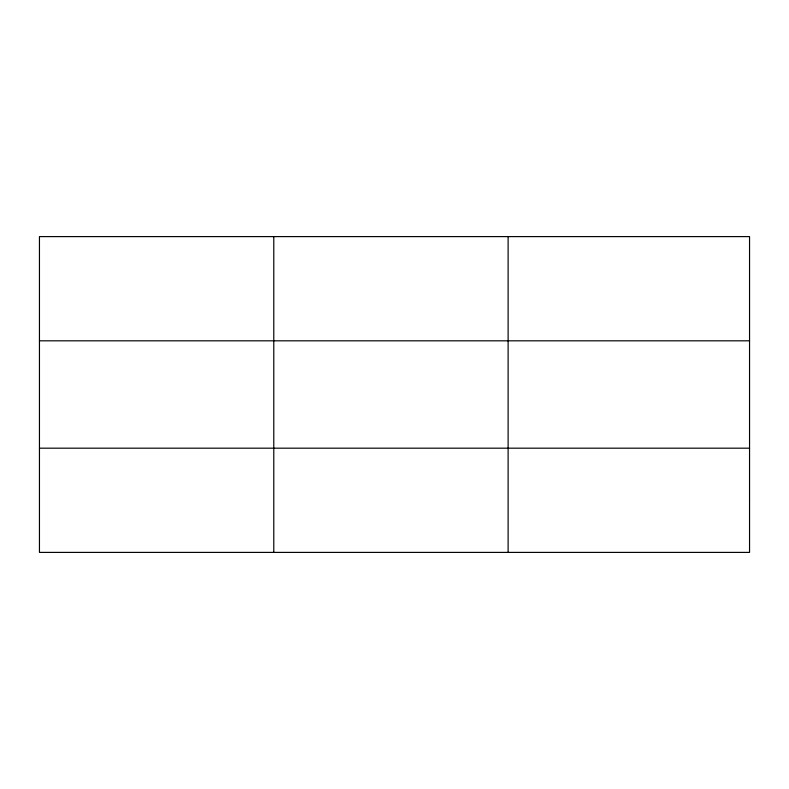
<?xml version="1.0" encoding="UTF-8"?>
<svg xmlns="http://www.w3.org/2000/svg" width="789" height="789" viewBox="0 0 789 789"><rect width="100%" height="100%" fill="white"/><g stroke="black" fill="none" stroke-linecap="round" stroke-linejoin="round"><path stroke-width="1.18" d="M273.783 552.399L273.783 236.601M508.116 552.399L508.116 236.601M39.45 340.818L749.55 340.818M39.45 448.182L749.55 448.182M749.55 500.295L749.55 552.399L39.45 552.399L39.45 236.601L749.55 236.601L749.55 500.295"/></g></svg>
